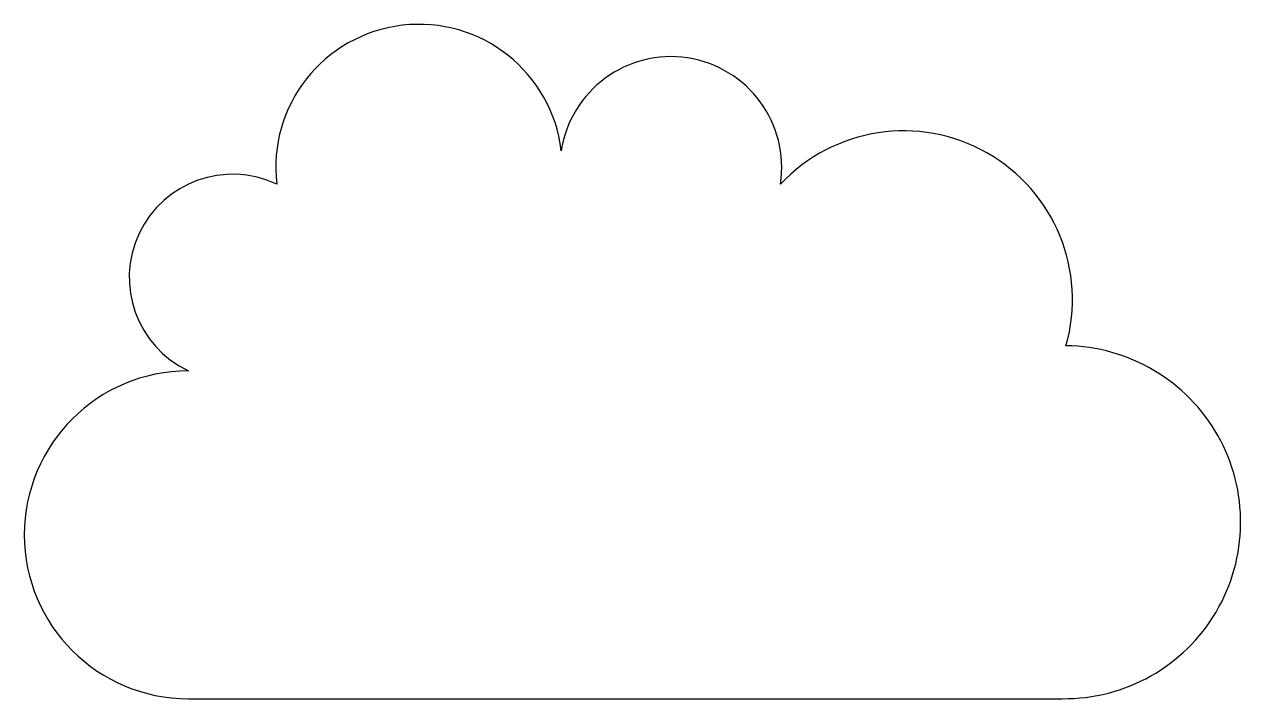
# Model space of a CAD drawing. Extents: x -133 to 144, y -60 to 94.
import ezdxf

# ---------------------------------------------------------------- set-up
doc = ezdxf.new("R2010")
doc.units = 0
doc.layers.add('MODELSKETCH_VISIBLE', color=7, linetype='CONTINUOUS')

msp = doc.modelspace()

# ---------------------------------------------------------------- linework, layer by layer
at = {"layer": 'MODELSKETCH_VISIBLE'}
for p, q in [((-95.49, -59.55), (-70.41, -59.55)), ((-70.41, -59.55), (58.37, -59.55)), ((58.37, -59.55), (103.03, -59.55))]:
    msp.add_line(p, q, dxfattribs=at)
for centre, radius, start, end in [((-43.09, 61.2), 32.54, 6.7094, 186.7094), ((14.13, 61.2), 25.19, 351.3196, 171.3196), ((67.01, 31.18), 38.34, 344.0842, 136.8561), ((-85.45, 36.19), 23.47, 64.6794, 244.6794), ((103.45, -19.44), 40.11, 269.4007, 89.4007), ((-95.49, -22.29), 37.26, 90, 270)]:
    msp.add_arc(centre, radius, start, end, dxfattribs=at)

doc.saveas('drawing.dxf')
